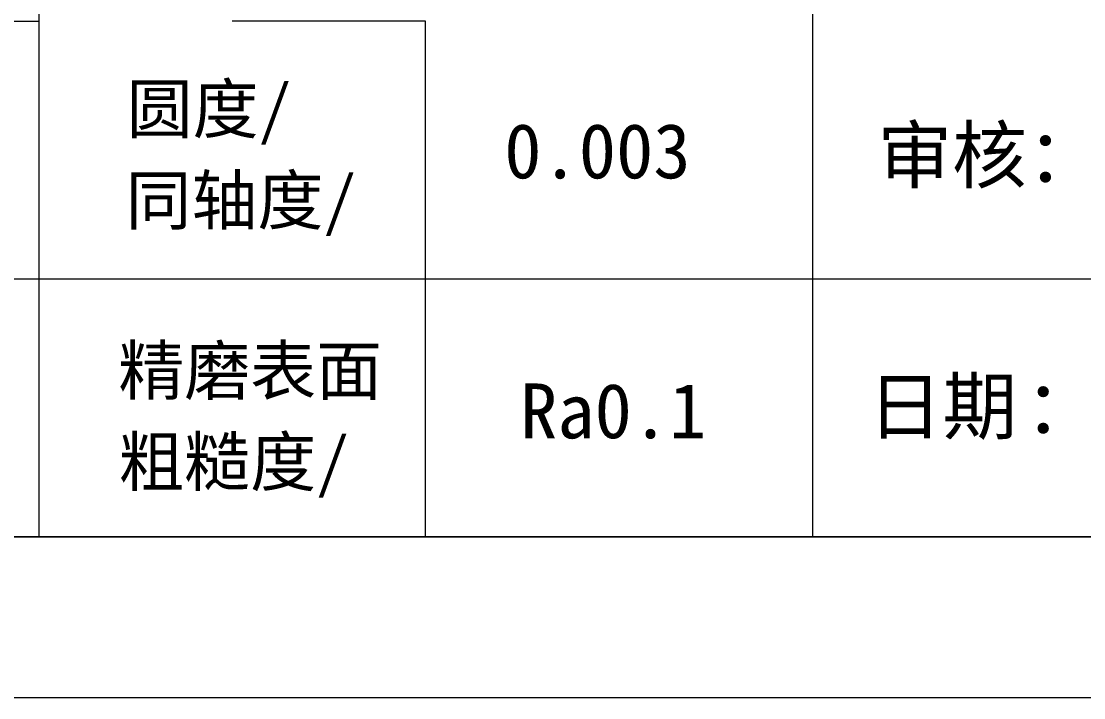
# Model space of a CAD drawing. Header units: millimetres. Extents: x 0 to 297, y 0 to 210.
# Drawn here: x 173.92 to 206.89, y 5 to 26 of the extents above; entities that cross this region are included whole.
import ezdxf
from ezdxf.enums import TextEntityAlignment as Align

# ---------------------------------------------------------------- set-up
doc = ezdxf.new("R2010")
doc.units = ezdxf.units.MM
doc.layers.add('图框', color=7, linetype='Continuous')
doc.styles.add('样式 1', font='simsunb.ttf')

# ---------------------------------------------------------------- blocks, each defined once
blk = doc.blocks.new('JDXTTK')
at = {"layer": '图框', "lineweight": 9}
for p, q in [((174.46, 42), (174.46, 10)), ((174.46, 42), (174.46, 10)), ((79.937, 26), (174.46, 26)), ((186.46, 26), (180.46, 26)), ((186.46, 10), (186.46, 26)), ((79.937, 18), (174.46, 18)), ((174.46, 18), (287, 18)), ((174.46, 18), (186.46, 18)), ((186.46, 18), (198.465, 18)), ((287, 10), (128.528, 10)), ((174.46, 10), (186.46, 10)), ((292, 5), (5, 5))]:
    blk.add_line(p, q, dxfattribs=at)
at = {"layer": '图框', "color": 0, "lineweight": 9}
blk.add_line((198.465, 42), (198.465, 10), dxfattribs=at)
at = {"layer": '图框', "color": 4, "lineweight": 9}
for p, q in [((128.528, 10), (287, 10)), ((176.937, 10), (177.367, 10))]:
    blk.add_line(p, q, dxfattribs=at)
at = {"layer": '图框', "style": '样式 1'}
for s, height, p in [('圆度/', 1.5, (177.186, 22.529)), ('0.003', 1.7, (188.904, 21.123)), ('审核：', 1.7, (200.482, 20.996)), ('同轴度/', 1.5, (177.152, 19.694)), ('精磨表面', 1.5, (176.928, 14.41)), ('日期', 1.6996, (200.188, 13.201)), ('Ra0.1', 1.7, (189.395, 13.056)), ('：', 1.7, (205.05, 13.201)), ('粗糙度/', 1.5, (176.928, 11.575))]:
    blk.add_text(s, height=height, dxfattribs=at).set_placement(p)
at = {"layer": '图框', "style": '样式 1', "flags": 1}
for tag, height, p in [('工件材料', 1.2, (258.353, 62.059)), ('工件类型', 1.2, (258.353, 58.881)), ('刀具材料', 1.2, (258.353, 55.947)), ('冷却', 1.2, (258.353, 52.926)), ('涂层', 1.2, (258.353, 49.718)), ('孔深', 1.2, (258.353, 46.731)), ('孔类型', 1.2, (258.353, 43.611)), ('刀具编号', 1.73, (264.423, 40)), ('设计', 1.73, (215.5, 38.5)), ('刀具标刻', 1.73, (264.423, 36)), ('客户名称', 1.73, (264.423, 32)), ('设计时间', 1.73, (215.5, 30)), ('客户编号', 1.73, (264.423, 28)), ('刀具名称', 1.73, (264.423, 22.5)), ('审核', 1.73, (215.5, 21.8)), ('审核时间', 1.73, (215.5, 14)), ('图号', 1.73, (264.423, 14, 30))]:
    blk.add_attdef(tag, text='', height=height, dxfattribs=at).set_placement(p, align=Align.MIDDLE_CENTER)

msp = doc.modelspace()

# ---------------------------------------------------------------- block references
msp.add_blockref('JDXTTK', (0, 0))

doc.saveas('drawing.dxf')
